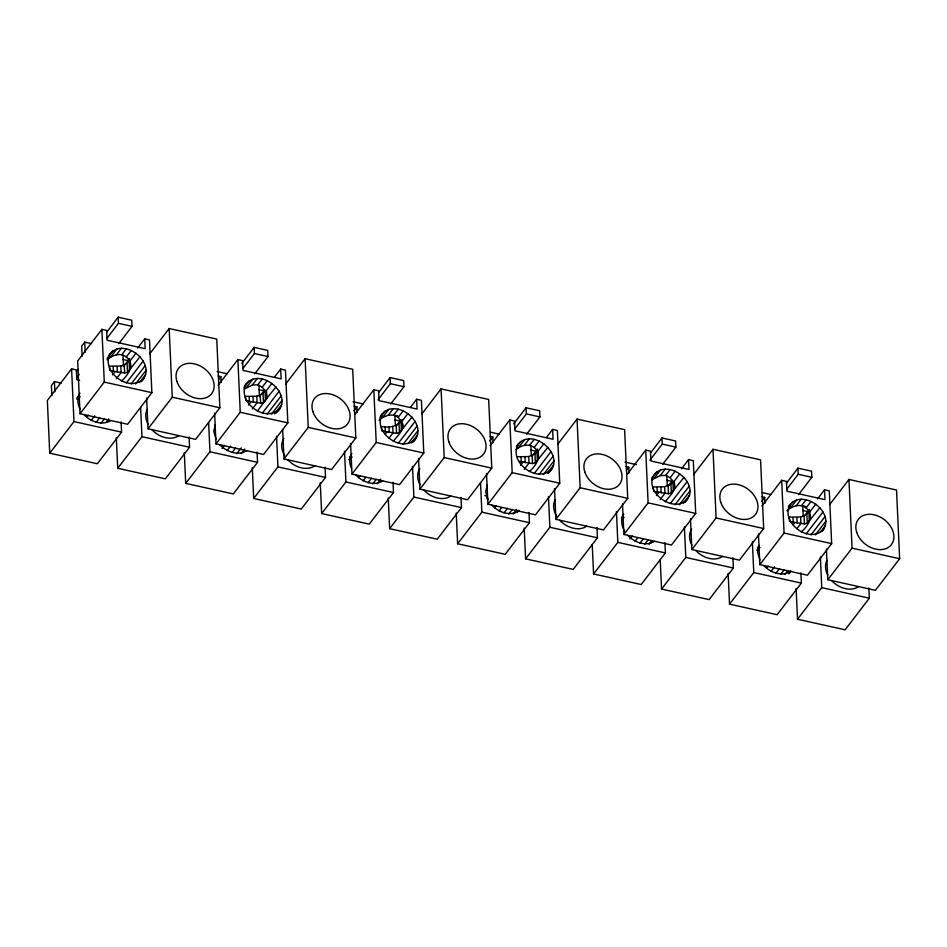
<?xml version="1.0" encoding="UTF-8"?>
<svg xmlns="http://www.w3.org/2000/svg" width="947" height="947" viewBox="0 0 947 947"><rect width="100%" height="100%" fill="white"/><g stroke="black" fill="none" stroke-linecap="round" stroke-linejoin="round"><path stroke-width="1.42" d="M121.476 380.966C128.981 374.586 135.61 363.009 125.122 356.143C119.215 352.544 111.782 355.539 107.153 359.86M257.43 411.152L266.604 398.427L266.486 391.206M393.396 441.338C397.314 435.644 404.487 430.53 402.499 422.753M529.361 471.523C536.854 465.155 543.495 453.566 532.995 446.712C527.597 443.397 520.625 445.658 516.174 449.529M665.303 501.732C669.221 496.039 676.395 490.913 674.406 483.136M801.269 531.918C808.762 525.538 815.403 513.961 804.903 507.095C799.008 503.496 791.574 506.491 786.945 510.812M141.34 381.629C159.132 363.388 121.808 334.398 108.467 355.989M276.406 412.963C296.233 395.029 258.342 364.015 244.433 386.175M413.259 442C431.051 423.759 393.727 394.769 380.386 416.36M548.337 473.334C568.153 455.4 530.261 424.398 516.352 446.546M689.534 495.21C694.4 476.116 661.397 457.602 652.353 478.164C647.488 497.258 680.479 515.772 689.534 495.21L683.343 503.283M822.008 531.421C837.622 512.86 801.115 485.941 788.259 506.941M79.939 393.171C76.837 398.024 77.429 404.333 80.187 409.199M110.243 353.681C100.275 371.721 130.082 393.834 143.991 378.173M215.324 424.599L213.738 431.382L216.153 439.384M246.196 383.866C236.229 401.907 266.036 424.019 279.945 408.358M351.858 453.542C349.052 458.005 349.171 463.841 351.586 468.434M382.162 414.052C372.195 432.092 402.002 454.217 415.911 438.544M487.243 484.971L485.657 491.753L488.072 499.767M518.116 444.238C508.16 462.29 537.955 484.402 551.864 468.729M623.765 513.937C620.368 519.205 621.528 525.952 624.547 531.101M759.151 545.365L757.564 552.148L759.979 560.151M790.023 504.633C780.068 522.673 809.863 544.785 823.772 529.124M381.523 429.417L381.392 426.552C388.613 427.843 398.604 426.955 402.155 419.533M129.68 361.411L135.954 353.172M110.917 370.786L124.649 372.988L127.502 372.325L140.014 356.77M266.663 395.278L265.645 391.608L271.919 383.357M245.628 400.664L260.603 403.173L263.467 402.511L275.979 386.956M402.629 425.463L401.599 421.794L407.873 413.543M381.582 430.849L396.568 433.359L399.433 432.696L411.945 417.142M537.565 451.979L543.838 443.729M518.79 461.343L532.522 463.545L535.386 462.882L547.899 447.339M674.536 485.858L673.506 482.177L679.78 473.938M653.489 491.244L668.475 493.754L671.34 493.091L683.852 477.537M809.472 512.374L815.746 504.124M790.698 521.738L804.429 523.94L807.294 523.277L819.806 507.722M61.212 383.133L54.417 381.617L51.387 385.571L51.848 395.716M91.516 343.631L84.721 342.127L81.691 346.081L82.152 356.226M79.619 380.351L76.802 379.723L76.352 369.922L71.593 368.857L47.35 400.451L49.741 453.187L97.328 463.758L121.571 432.163L121.109 421.912M144.725 338.872L145.175 348.685L107.106 340.233L106.656 330.42L101.897 329.367L77.654 360.961L80.045 413.697L127.632 424.268L151.875 392.674L149.484 339.937L144.725 338.872L137.658 348.094M76.376 371.662L78.139 369.366M106.68 332.172L118.174 317.198L131.763 320.216L132.047 326.348L118.789 343.631M76.648 377.794L79.299 374.337M106.952 338.304L118.446 323.329L118.174 317.198M116.422 354.782L121.429 348.247M121.784 354.675L126.33 348.756M49.741 453.187L73.984 421.593L71.593 368.857M80.045 413.697L104.288 382.103L101.897 329.367M112.575 374.811L115.084 371.544M126.271 356.96L131.29 350.437M129.703 358.463L123.512 366.525L122.98 354.876M96.109 422.374L99.648 417.769M126.413 382.884L143.21 360.996M149.709 353.858L169.158 328.514L216.745 339.085L219.858 407.766L195.615 439.361L148.028 428.79L146.631 398.06M100.844 423.487L104.383 418.882M131.148 383.997L145.293 365.566M106.123 422.315L108.775 418.858M135.539 383.973L146.146 370.147M139.517 382.517L145.696 374.456M189.092 437.029L189.554 447.256L165.311 478.851L117.724 468.28L141.967 436.685L140.641 407.47M148.028 428.79L172.271 397.195L169.158 328.514M218.603 379.569L220.876 376.61L218.082 375.983M218.106 385.299L237.863 359.552L242.621 360.618L243.059 370.419L281.129 378.871L280.691 369.07L285.449 370.123L287.841 422.859L263.597 454.453L216.011 443.883L214.614 413.117M241.757 363.518L254.127 347.383L267.729 350.402L268.001 356.534L254.743 373.816M242.917 368.49L254.412 353.515L254.127 347.383M244.243 389.146L252.376 384.967L257.395 378.433M252.376 384.967L257.75 384.861L262.295 378.942M257.075 452.098L257.537 462.349L233.293 493.943L185.707 483.372L209.95 451.778L208.624 422.48M216.011 443.883L240.254 412.288L237.863 359.552M248.54 404.996L251.05 401.729M265.645 391.608L262.236 387.157L267.243 380.623M264.781 389.797L259.478 396.71L258.945 385.062M274.5 377.131L280.691 369.07M232.074 452.559L235.602 447.955M262.378 413.07L279.164 391.182M285.674 384.044L305.112 358.712L352.698 369.271L355.823 437.952L331.58 469.546L283.993 458.975L282.656 429.713M236.809 453.672L241.225 447.907M267.113 414.182L281.259 395.751M241.201 453.649L244.728 449.044M271.505 414.159L282.111 400.332M274.594 413.851L281.661 404.641M325.046 467.214L325.519 477.442L301.276 509.036L253.689 498.465L277.933 466.871L276.536 436.188M283.993 458.975L308.237 427.381L305.112 358.712M353.811 410.738L356.841 406.796L354.036 406.168M354.959 414.312L373.816 389.738L378.575 390.803L379.025 400.617L417.094 409.068L416.644 399.255L421.403 400.309L423.806 453.045L399.551 484.639L351.976 474.068L350.579 443.314M378.599 392.543L390.093 377.569L403.682 380.587L403.967 386.719L390.709 404.002M377.995 399.835L390.365 383.701L390.093 377.569M379.072 420.231L382.47 417.544L388.341 415.153L393.348 408.619M388.341 415.153L393.703 415.058L398.249 409.128M393.029 482.283L393.49 492.535L369.247 524.129L321.66 513.558L345.915 481.964L344.519 451.21M351.976 474.068L376.219 442.474L373.816 389.738M385.334 434.093L387.003 431.927M401.599 421.794L398.19 417.343L403.209 410.809M396.32 425.748L400.735 419.983M410.465 407.317L416.644 399.255M368.028 482.757L371.567 478.14M398.332 443.255L415.129 421.379M421.628 414.23L441.077 388.897L488.664 399.456L491.777 468.138L467.534 499.732L419.947 489.161L418.55 458.431M372.775 483.858L376.302 479.253M403.079 444.368L417.213 425.937M377.155 483.834L380.694 479.229M408.346 443.196L418.065 430.53M411.436 442.888L417.615 434.827M461.011 497.4L461.473 507.628L437.23 539.222L389.643 528.663L413.886 497.068L412.501 466.374M419.947 489.161L444.19 457.567L441.077 388.897M489.765 440.935L492.795 436.981L490.001 436.366M490.025 445.67L509.782 419.935L514.541 420.989L514.99 430.802L553.048 439.254L552.61 429.441L557.369 430.494L559.76 483.23L535.517 514.825L487.93 504.254L486.533 473.5M513.676 423.889L526.047 407.766L539.648 410.785L539.92 416.917L526.662 434.188M514.837 428.873L526.331 413.898L526.047 407.766M524.307 445.339L529.314 438.804M529.669 445.244L534.215 439.313M528.994 512.469L529.456 522.72L505.213 554.315L457.626 543.756L481.869 512.161L480.543 482.863M487.93 504.254L512.173 472.66L509.782 419.935M520.459 465.379L522.969 462.112M534.155 447.529L539.163 440.994M532.273 455.933L537.576 449.02M546.419 437.502L552.61 429.441M503.993 512.943L507.521 508.326M534.297 473.441L551.083 451.565M557.594 444.427L577.043 419.083L624.618 429.642L627.743 498.323L603.499 529.918L555.913 519.347L554.516 488.628M508.728 514.043L512.268 509.439M539.032 474.554L553.178 456.123M513.12 514.032L516.648 509.415M543.424 474.53L554.031 460.716M517.086 512.564L518.861 510.267M547.39 473.074L553.581 465.013M596.977 527.586L597.439 537.813L573.195 569.407L525.609 558.848L549.852 527.254L548.455 496.559M555.913 519.347L580.156 487.752L577.043 419.083M626.476 470.15L628.749 467.191L625.955 466.563M626.867 474.707L645.724 450.133L650.482 451.186L650.932 461L689.002 469.452L688.552 459.638L693.311 460.704L695.714 513.428L671.47 545.022L623.884 534.463L622.487 503.697M650.506 452.938L662 437.964L675.59 440.982L675.874 447.114L662.616 464.397M649.902 460.218L662.273 444.096L662 437.964M652.116 479.727L660.248 475.548L665.268 469.014M660.248 475.548L665.611 475.441L670.156 469.523M664.936 542.667L665.41 552.93L641.166 584.524L593.58 573.953L617.823 542.359L616.426 511.605M623.884 534.463L648.127 502.869L645.724 450.133M656.413 495.577L658.911 492.31M673.506 482.177L670.097 477.726L675.116 471.204M668.227 486.131L672.642 480.378M681.485 468.86L688.552 459.638M639.935 543.14L643.475 538.535M670.239 503.65L687.037 481.763M693.535 474.625L712.984 449.28L760.571 459.851L763.684 528.533L739.441 560.127L691.855 549.556L690.47 518.826M644.682 544.253L648.21 539.648M674.986 504.763L689.12 486.332M649.062 544.229L651.714 540.773M679.366 504.739L689.972 490.913M685.166 502.395L687.818 498.939M732.919 557.795L733.38 568.022L709.137 599.617L661.551 589.046L685.794 557.452L684.409 526.769M691.855 549.556L716.098 517.962L712.984 449.28M761.672 501.318L764.703 497.376L761.909 496.749M761.933 506.065L781.689 480.318L786.448 481.372L786.898 491.185L824.967 499.637L824.517 489.836L829.276 490.889L831.667 543.625L807.424 575.22L759.837 564.649L758.44 533.883M786.472 483.124L797.954 468.149L811.555 471.168L811.839 477.3L798.581 494.583M786.744 489.256L798.238 474.281L797.954 468.149M796.214 505.734L801.221 499.199M801.576 505.627L806.122 499.708M800.902 572.864L801.363 583.115L777.12 614.71L729.533 604.139L753.776 572.544L752.38 541.791M759.837 564.649L784.08 533.054L781.689 480.318M793.207 524.674L794.876 522.495M806.063 507.923L811.07 501.389M805.068 515.168L809.496 509.415M817.45 499.045L824.517 489.836M775.901 573.326L779.428 568.721M806.205 533.836L823.002 511.948M829.501 504.81L848.95 479.466L896.537 490.037L899.65 558.718L875.407 590.312L827.82 579.742L826.423 549.011M780.636 574.438L784.175 569.834M810.94 534.948L825.086 516.517M785.027 574.415L787.679 570.958M815.331 534.925L825.938 521.099M788.993 572.959L790.769 570.65M820.185 532.309L825.488 525.407M788.839 573.799L790.603 571.503C781.76 577.007 770.302 572.521 763.684 565.525M868.884 587.98L869.346 598.208L845.103 629.802L797.516 619.231L821.759 587.637L820.362 556.954M827.82 579.742L852.063 548.147L848.95 479.466M76.79 398.048L79.37 394.721M107.094 358.558L113.095 350.792M110.55 357.173L116.919 348.946M116.327 378.753L121.109 372.585L120.861 366.004L124.27 364.844L129.123 361.304L129.479 370.608M86.828 417.225L88.414 415.165M91.172 420.456L94.724 415.851M243.912 387.643L249.061 380.978M246.516 387.359L252.885 379.131M252.293 408.938L257.075 402.771L256.815 396.189L260.236 395.041L265.089 391.49L265.444 400.794M221.989 448.44L224.38 445.35M227.126 450.642L230.689 446.037M379.877 417.828L385.027 411.164M349.573 457.318L351.29 455.093M382.47 417.544L388.838 409.317M389.051 438.106L393.029 432.957L392.78 426.375M358.747 477.596L360.334 475.536M363.092 480.827L365.755 477.383M516.695 446.901L520.98 441.361M518.435 447.73L524.804 439.503M524.212 469.321L528.994 463.142L528.746 456.561L534.972 453.802L537.008 451.861L537.363 461.165M494.701 507.781L496.299 505.722M499.057 511.013L501.721 507.568M651.785 478.211L656.934 471.559M621.481 517.713L623.197 515.488M654.377 477.939L660.746 469.712M660.166 499.519L664.936 493.351L664.687 486.77L670.926 484.012L672.962 482.07L673.317 491.375M629.862 539.009L632.241 535.931M634.999 541.222L637.674 537.766M788.602 507.296L792.888 501.744M757.446 547.899L759.151 545.673M796.711 499.898L790.343 508.125L790.2 505.485M796.924 528.675L800.902 523.537L800.653 516.955L804.062 515.795L808.916 512.256L809.271 521.56M766.62 568.176L768.206 566.117M770.965 571.408L774.516 566.803M76.849 399.35L80.246 396.663M348.768 459.721L352.166 457.034M621.812 519.216L624.073 517.429M756.641 550.302L760.039 547.615M110.823 420.551C101.98 426.055 90.51 421.569 83.904 414.573M246.776 450.736C237.934 456.241 226.475 451.755 219.858 444.759M382.742 480.922C373.899 486.427 362.429 481.952 355.823 474.944M518.696 511.108C509.853 516.612 498.394 512.138 491.777 505.13M654.649 541.305C645.807 546.821 634.336 542.335 627.731 535.339M109.663 370.478L109.473 366.181L120.861 366.004M245.557 399.232L245.427 396.367L256.815 396.189M517.346 456.75L528.746 456.561M653.43 489.812L653.3 486.947L664.687 486.77M789.455 521.43L789.265 517.133L800.653 516.955M118.446 323.329L132.047 326.348M254.412 353.515L268.001 356.534M390.365 383.701L403.967 386.719M526.331 413.898L539.92 416.917M662.273 444.096L675.874 447.114M798.238 474.281L811.839 477.3M217.1 371.52L227.162 373.757M353.053 401.706L363.127 403.943M490.463 432.211L499.081 434.128M624.973 462.1L636.467 464.646M762.371 492.606L771 494.523M397.704 415.863L394.911 415.248L395.373 425.44M805.566 506.444L802.772 505.828L803.234 516.02M122.743 359.446L128.342 360.677M258.709 389.631L264.296 390.874M394.674 419.817L400.261 421.06M530.628 450.003L536.215 451.245M666.581 480.212L672.169 481.443M802.535 510.397L809.531 511.948M104.288 382.103L151.875 392.674M172.271 397.195L219.858 407.766M240.254 412.288L287.841 422.859M308.237 427.381L355.823 437.952M376.219 442.474L423.806 453.045M444.19 457.567L491.777 468.138M512.173 472.66L559.76 483.23M580.156 487.752L627.743 498.323M648.127 502.869L695.714 513.428M716.098 517.962L763.684 528.533M784.08 533.054L831.667 543.625M852.063 548.147L899.65 558.718M73.984 421.593L121.571 432.163M141.967 436.685L189.554 447.256M209.95 451.778L257.537 462.349M277.933 466.871L325.519 477.442M345.915 481.964L393.49 492.535M413.886 497.068L461.473 507.628M481.869 512.161L529.456 522.72M549.852 527.254L597.439 537.813M617.823 542.359L665.41 552.93M685.794 557.452L733.38 568.022M753.776 572.544L801.363 583.115M821.759 587.637L869.346 598.208M484.84 495.541L487.042 496.24L487.172 499.105M665.611 475.441L670.097 477.726M393.703 415.058L398.19 417.343M257.75 384.861L262.236 387.157M810.253 515.298L810.431 519.193M806.88 514.197L807.294 523.277M804.062 515.795L804.429 523.94M796.865 517.583L797.125 523.158M792.982 517.642L793.195 522.353M796.119 588.501L797.516 619.231M764.703 497.376L764.975 503.2M728.136 573.385L729.533 604.139M674.181 482.52L674.477 488.995M670.926 484.012L671.34 493.091M668.109 485.61L668.475 493.754M666.818 475.643L667.28 485.835M660.911 487.397L661.16 492.973M657.029 487.456L657.242 492.168M660.225 559.784L661.551 589.046M628.749 467.191L629.009 473.015M592.242 544.655L593.58 573.953M538.168 451.021L538.523 458.798M534.972 453.802L535.386 462.882M532.155 455.412L532.522 463.545M530.865 445.433L531.326 455.625M524.958 457.2L525.218 462.763M521.075 457.259L521.288 461.97M524.212 528.118L525.609 558.848M492.795 436.981L493.056 442.805M456.229 512.99L457.626 543.756M402.333 423.427L402.57 428.612M399.018 423.617L399.433 432.696M396.201 425.227L396.568 433.359M389.004 427.014L389.253 432.578M385.121 427.073L385.334 431.785M388.246 497.933L389.643 528.663M356.841 406.796L357.102 412.62M320.264 482.804L321.66 513.558M266.308 391.94L266.604 398.427M263.053 393.431L263.467 402.511M260.236 395.041L260.603 403.173M253.038 396.817L253.299 402.392M249.156 396.888L249.369 401.587M252.293 467.735L253.689 498.465M220.876 376.61L221.136 382.434M184.31 452.619L185.707 483.372M130.414 363.044L130.639 368.241M127.099 363.246L127.502 372.325M124.27 364.844L124.649 372.988M117.085 366.631L117.333 372.207M113.19 366.69L113.403 371.402M116.327 437.55L117.724 468.28M84.721 342.127L85.183 352.272M54.417 381.617L54.879 391.762M401.043 421.675L401.398 430.98M858.586 586.595A20.858 15.507 37.5 0 1 831.667 580.618M827.856 575.267A20.858 15.507 37.5 0 1 827.003 560.375M722.632 556.41A20.858 15.507 37.5 0 1 695.714 550.432M691.89 545.081A20.858 15.507 37.5 0 1 691.748 529.03M586.678 526.201A20.858 15.507 37.5 0 1 559.76 520.223M556.576 515.997A20.858 15.507 37.5 0 1 555.096 499.98M450.725 496.015A20.858 15.507 37.5 0 1 423.806 490.037M419.983 484.698A20.858 15.507 37.5 0 1 419.829 468.635M314.759 465.829A20.858 15.507 37.5 0 1 287.841 459.851M284.656 455.625A20.858 15.507 37.5 0 1 283.875 438.449M178.794 435.644A20.858 15.507 37.5 0 1 151.875 429.666M148.063 424.315A20.858 15.507 37.5 0 1 147.211 409.424M720.738 502.147A20.858 15.507 37.5 0 0 752.936 516.908A20.858 15.507 37.5 0 0 743.099 486.296A20.858 15.507 37.5 0 0 720.738 502.147M856.704 532.332A20.858 15.507 37.5 0 0 888.89 547.094A20.858 15.507 37.5 0 0 879.053 516.482A20.858 15.507 37.5 0 0 856.704 532.332M448.831 441.752A20.858 15.507 37.5 0 0 481.029 456.525A20.858 15.507 37.5 0 0 471.192 425.901A20.858 15.507 37.5 0 0 448.831 441.752M584.784 471.937A20.858 15.507 37.5 0 0 616.982 486.711A20.858 15.507 37.5 0 0 607.145 456.087A20.858 15.507 37.5 0 0 584.784 471.937M176.911 381.381A20.858 15.507 37.5 0 0 209.098 396.142A20.858 15.507 37.5 0 0 199.261 365.53A20.858 15.507 37.5 0 0 176.911 381.381M312.865 411.566A20.858 15.507 37.5 0 0 345.063 426.339A20.858 15.507 37.5 0 0 335.226 395.716A20.858 15.507 37.5 0 0 312.865 411.566"/></g></svg>
